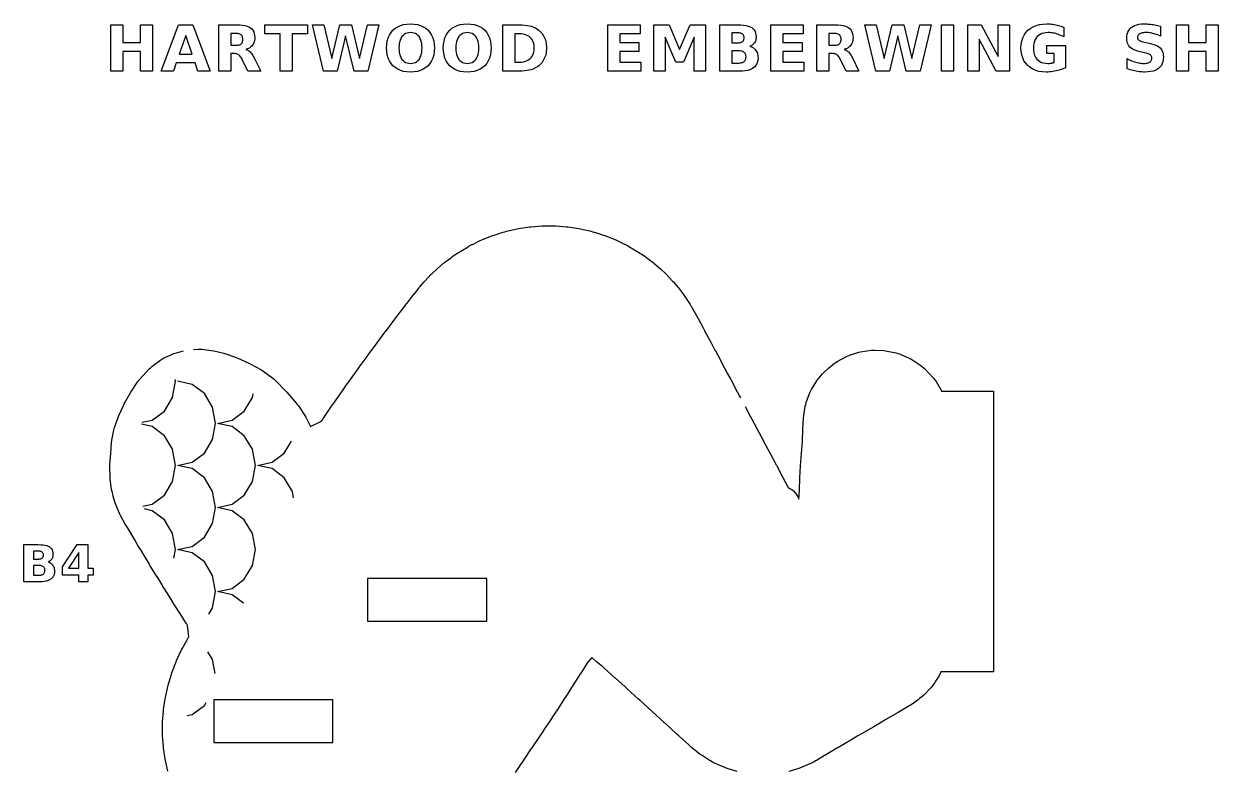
# Model space of a CAD drawing. Header units: millimetres. Extents: x 1 to 297, y 5 to 290.
# Drawn here: x 3.7 to 81.8, y 241.4 to 290.1 of the extents above; entities that cross this region are included whole.
import ezdxf

# ---------------------------------------------------------------- set-up
doc = ezdxf.new("R2010")
doc.units = ezdxf.units.MM
for name, color, linetype in [('CUT', 1, 'CONTINUOUS'), ('ENGRAVE', 5, 'CONTINUOUS'), ('SCORE', 7, 'CONTINUOUS')]:
    doc.layers.add(name, color=color, linetype=linetype)

msp = doc.modelspace()

# ---------------------------------------------------------------- linework, layer by layer
at = {"layer": 'CUT', "color": 1}
for points in [[(14.776, 268.8001), (15.0858, 268.8194), (15.2016, 268.8217), (15.3173, 268.8141), (15.9261, 268.7477), (16.0979, 268.7175), (16.7567, 268.557), (16.8842, 268.5191), (17.0158, 268.4728), (17.5669, 268.2842), (17.6863, 268.2368), (18.3854, 267.9198), (18.48, 267.8723), (18.8509, 267.6673), (18.8573, 267.6638), (19.1764, 267.4851), (19.2997, 267.4069), (19.9608, 266.9354), (20.0545, 266.8622), (20.1414, 266.781), (20.8216, 266.0876), (20.8861, 266.0169), (21.5158, 265.2758), (21.5631, 265.2168), (21.6338, 265.1233), (21.6864, 265.0487), (22.0482, 264.4958), (22.1178, 264.3763), (22.4324, 263.766), (23.1353, 264.1252), (23.1483, 264.1327), (23.1574, 264.1447), (23.3581, 264.4392), (23.8468, 265.1644), (23.8644, 265.1871), (23.8642, 265.1873), (23.9537, 265.3049), (24.4711, 266.0415), (24.4736, 266.045), (24.7382, 266.4191), (24.7394, 266.4208), (25.0381, 266.8417), (25.0406, 266.8453), (25.5383, 267.5419), (25.5397, 267.5439), (25.6093, 267.6409), (25.6136, 267.6469), (26.1874, 268.4377), (26.1973, 268.4511), (26.3383, 268.6403), (26.7833, 269.2427), (26.7863, 269.2467), (27.1391, 269.7204), (27.1407, 269.7225), (27.3805, 270.0431), (27.3833, 270.0469), (27.9391, 270.7845), (27.9412, 270.7873), (27.9839, 270.8437), (27.9865, 270.8471), (28.5912, 271.6399), (28.6002, 271.6517), (28.7397, 271.8304), (29.2129, 272.4404), (29.2222, 272.4522), (29.5289, 272.8385), (29.5556, 272.871), (29.8514, 273.2205), (29.9032, 273.2782), (30.3227, 273.7192), (30.3726, 273.769), (30.6528, 274.034), (30.6996, 274.0763), (31.1211, 274.439), (31.1863, 274.4916), (31.6547, 274.8461), (31.6935, 274.8744), (31.9227, 275.0352), (31.9969, 275.0837), (32.7227, 275.5244), (32.8056, 275.5708), (32.9807, 275.6608), (33.0053, 275.6731), (33.5249, 275.9267), (33.6158, 275.967), (34.3272, 276.2509), (34.4238, 276.2852), (35.015, 276.47), (35.0258, 276.4733), (35.1353, 276.5066), (35.2271, 276.5309), (35.9372, 276.6924), (36.0357, 276.7109), (36.7424, 276.8168), (36.8414, 276.8278), (37.5477, 276.8803), (37.6468, 276.884), (38.3532, 276.884), (38.4523, 276.8803), (39.1586, 276.8278), (39.2576, 276.8168), (39.9643, 276.7109), (40.0628, 276.6924), (40.7729, 276.5309), (40.8647, 276.5066), (40.9742, 276.4733), (40.985, 276.47), (41.5762, 276.2852), (41.6728, 276.2509), (42.3842, 275.967), (42.4751, 275.9267), (42.9947, 275.6731), (43.0193, 275.6608), (43.1944, 275.5708), (43.2773, 275.5244), (44.0031, 275.0837), (44.0773, 275.0352), (44.3065, 274.8744), (44.3453, 274.8461), (44.8137, 274.4916), (44.8789, 274.439), (45.3004, 274.0763), (45.3472, 274.034), (45.6274, 273.769), (45.6773, 273.7192), (46.0968, 273.2782), (46.1486, 273.2205), (46.4403, 272.8759), (46.4753, 272.8328), (46.7501, 272.4794), (46.8027, 272.407), (47.2514, 271.7427), (47.2737, 271.7086), (47.2958, 271.6736), (47.3384, 271.6012), (47.7553, 270.8397), (47.7595, 270.8319), (48.0658, 270.2635), (48.1876, 270.0371), (48.1894, 270.0337), (48.6156, 269.2358), (48.8656, 268.7689), (48.8667, 268.7668), (49.0431, 268.4359), (49.0438, 268.4346), (49.4687, 267.6354), (49.6656, 267.2646), (49.6669, 267.2622), (49.8916, 266.8371), (50.3181, 266.0371), (50.3201, 266.0332), (50.4657, 265.7578), (50.5263, 265.6438)], [(13.0965, 241.2281), (12.9392, 241.9392), (12.9218, 242.0343), (12.818, 242.7438), (12.8074, 242.8403), (12.7558, 243.5488), (12.7523, 243.6459), (12.7523, 244.3541), (12.7558, 244.4512), (12.8074, 245.1597), (12.818, 245.2562), (12.9218, 245.9657), (12.9392, 246.0608), (13.0965, 246.7719), (13.1206, 246.8649), (13.3334, 247.5796), (13.3628, 247.6672), (13.5257, 248.1019), (13.5345, 248.1246), (13.6382, 248.3868), (13.6753, 248.4719), (14.0242, 249.2013), (14.0574, 249.2662), (14.3339, 249.7715), (14.3345, 249.7727), (14.462, 250.0051), (14.4669, 250.0153), (14.4662, 250.0265), (14.3822, 250.7565), (14.379, 250.7756), (14.3702, 250.7929), (14.3406, 250.8441), (14.3304, 250.8611), (13.9011, 251.5516), (13.8911, 251.5671), (13.5546, 252.0736), (13.5198, 252.1287), (13.3847, 252.3553), (13.3779, 252.3664), (12.8851, 253.1543), (12.8784, 253.1648), (12.7528, 253.3568), (12.7209, 253.4081), (12.3983, 253.9538), (12.3896, 253.968), (11.9498, 254.6676), (11.9226, 254.7128), (11.8958, 254.7593), (11.8924, 254.7652), (11.4271, 255.5541), (11.4187, 255.5679), (11.1489, 255.9991), (11.1233, 256.0417), (10.9423, 256.3562), (10.9357, 256.3675), (10.458, 257.1582), (10.4547, 257.1636), (10.3531, 257.328), (10.3188, 257.3866), (10.0336, 257.905), (9.9718, 258.033), (9.6908, 258.7036), (9.6393, 258.8495), (9.5331, 259.2175), (9.5227, 259.2554), (9.4564, 259.5135), (9.4275, 259.6589), (9.3341, 260.3179), (9.3213, 260.4703), (9.3038, 261.1303), (9.3077, 261.2736), (9.3666, 262.0008), (9.4202, 262.7325), (9.4404, 262.886), (9.5235, 263.3205), (9.5299, 263.3516), (9.57, 263.5377), (9.6161, 263.7003), (9.8512, 264.3668), (9.9006, 264.4876), (10.2423, 265.2198), (10.2544, 265.245), (10.315, 265.368), (10.3549, 265.4429), (10.6781, 266.0061), (10.7179, 266.0711), (11.0935, 266.6469), (11.1946, 266.7823), (11.2317, 266.8259), (11.2736, 266.8729), (11.8865, 267.5289), (11.9718, 267.6125), (12.0641, 267.6883), (12.6417, 268.1211), (12.7658, 268.2039), (12.8983, 268.2725), (13.318, 268.4615), (13.3506, 268.4757), (13.4832, 268.5312), (13.5774, 268.5665), (13.6739, 268.5948), (14.134, 268.7114)], [(50.8308, 265.0695), (51.1635, 264.4401), (51.266, 264.2501), (51.5969, 263.6358), (52.027, 262.8367), (52.0283, 262.8343), (52.0655, 262.7648), (52.0668, 262.7624), (52.4534, 262.0369), (52.8655, 261.2686), (52.8667, 261.2663), (52.882, 261.2378), (52.8847, 261.2326), (53.3051, 260.4367), (53.6502, 259.7878), (53.6545, 259.7807), (53.7638, 259.7226), (53.8815, 259.6435), (53.9905, 259.5528), (54.0895, 259.4513), (54.1775, 259.3401), (54.2537, 259.2205), (54.3162, 259.0954), (54.3543, 259.0081), (54.379, 259.6001), (54.3793, 259.6065), (54.4161, 260.397), (54.4168, 260.4107), (54.4614, 261.1977), (54.4623, 261.2115), (54.5151, 261.9984), (54.5161, 262.0124), (54.5768, 262.7939), (54.5781, 262.8151), (54.6118, 263.6015), (54.6119, 263.6051), (54.6447, 264.3229), (54.6632, 264.4923), (54.7698, 265.1021), (54.7954, 265.2181), (54.831, 265.3313), (55.0477, 265.9285), (55.1015, 266.056), (55.1679, 266.1773), (55.5245, 266.756), (55.5821, 266.8419), (55.646, 266.9232), (55.8959, 267.217), (56.0018, 267.328), (56.3055, 267.6117), (56.4077, 267.698), (56.6749, 267.9016), (56.7614, 267.9624), (56.8525, 268.0162), (57.4659, 268.3475), (57.5722, 268.3991), (57.6825, 268.4412), (57.7593, 268.4667), (57.7876, 268.4758), (58.2737, 268.6255), (58.3851, 268.6547), (58.4985, 268.6743), (59.0808, 268.7499), (59.197, 268.7599), (59.3136, 268.7599), (59.8926, 268.735), (60.009, 268.725), (60.1242, 268.7049), (60.7165, 268.5754), (60.8206, 268.5482), (60.9223, 268.5129), (61.0122, 268.4776), (61.0539, 268.4604), (61.5241, 268.2572), (61.6333, 268.2041), (61.7373, 268.1415), (62.3259, 267.75), (62.4493, 267.6573), (62.5615, 267.5512), (63.1358, 266.9422), (63.2334, 266.8263), (63.3175, 266.7003), (63.6493, 266.1374), (63.6791, 266.0812), (67.075, 266.0812), (67.075, 247.7328), (63.6382, 247.7328), (63.6065, 247.6593), (63.5625, 247.5669), (63.5116, 247.4781), (63.2868, 247.1179), (63.235, 247.041), (63.0775, 246.8238), (62.9643, 246.6876), (62.5071, 246.2064), (62.3887, 246.0961), (62.2423, 245.9752), (62.1547, 245.9088), (61.6798, 245.5785), (61.5996, 245.5268), (60.9444, 245.1373), (60.9379, 245.1335), (60.8399, 245.076), (60.8357, 245.0736), (60.0411, 244.611), (59.5771, 244.3374), (59.5698, 244.3331), (59.2419, 244.1426), (58.4427, 243.6705), (58.4329, 243.6648), (58.2112, 243.5364), (57.6413, 243.2034), (57.6339, 243.1991), (56.8419, 242.7433), (56.8344, 242.7389), (56.827, 242.7344), (56.0438, 242.2631), (56.0329, 242.2566), (55.4933, 241.9388), (55.4808, 241.9316), (55.2946, 241.8246), (55.17, 241.7614), (54.5009, 241.4651), (54.348, 241.4082), (53.693, 241.2092)], [(50.307, 241.2092), (49.652, 241.4082), (49.4991, 241.4651), (48.83, 241.7614), (48.7054, 241.8246), (48.5364, 241.9217), (48.488, 241.9509), (48.0171, 242.2485), (47.9004, 242.3313), (47.4126, 242.7183), (47.3528, 242.7687), (47.1544, 242.9459), (47.1452, 242.9541), (46.4996, 243.5416), (46.3538, 243.6727), (46.3454, 243.6803), (45.6214, 244.342), (45.5532, 244.4036), (45.5456, 244.4105), (44.7494, 245.1411), (43.9521, 245.8728), (43.8748, 245.9431), (43.1521, 246.5944), (43.1472, 246.5988), (42.9899, 246.7421), (42.3532, 247.3154), (42.346, 247.3219), (42.1048, 247.5423), (41.5668, 248.0289), (41.5355, 248.0554), (41.204, 248.317), (41.1409, 248.3701), (40.8066, 248.6691), (40.5475, 248.3716), (40.5341, 248.3548), (40.522, 248.337), (40.0673, 247.6051), (40.0596, 247.5928), (40.0389, 247.5603), (40.0382, 247.5591), (39.5288, 246.7607), (39.2671, 246.3487), (39.259, 246.3362), (39.0144, 245.9605), (38.4963, 245.1605), (38.4946, 245.1578), (38.4662, 245.1141), (38.4591, 245.1034), (37.9651, 244.3602), (37.6668, 243.9085), (37.6578, 243.895), (37.4308, 243.5602), (36.893, 242.7598), (36.8659, 242.7192), (36.8583, 242.708), (36.3465, 241.9579), (36.0658, 241.5463), (36.0576, 241.5344), (35.7946, 241.1575)]]:
    msp.add_lwpolyline(points, dxfattribs=at)
for points in [[(33.943, 253.8264), (26.153, 253.8264), (26.153, 251.0364), (33.943, 251.0364), (33.943, 253.8264)], [(23.895, 245.895), (16.105, 245.895), (16.105, 243.105), (23.895, 243.105), (23.895, 245.895)]]:
    msp.add_lwpolyline(points, close=True, dxfattribs=at)
at = {"layer": 'ENGRAVE', "color": 5}
for points in [[(12.1047, 287), (11.3214, 287), (11.3214, 288.2878), (10.1658, 288.2878), (10.1658, 287), (9.3825, 287), (9.3825, 290.0375), (10.1658, 290.0375), (10.1658, 288.8799), (11.3214, 288.8799), (11.3214, 290.0375), (12.1047, 290.0375), (12.1047, 287)], [(15.0708, 287), (14.8796, 287.5534), (13.6548, 287.5534), (13.4615, 287), (12.6742, 287), (13.7992, 290.0375), (14.7331, 290.0375), (15.8582, 287), (15.0708, 287)], [(18.144, 289.9872), (18.2818, 289.948), (18.4017, 289.8976), (18.5039, 289.8361), (18.5893, 289.7625), (18.6593, 289.6758), (18.7137, 289.5762), (18.7525, 289.4636), (18.7758, 289.3379), (18.7836, 289.1993), (18.7796, 289.1019), (18.7674, 289.0105), (18.7472, 288.9252), (18.719, 288.8457), (18.6826, 288.7723), (18.6381, 288.7049), (18.5856, 288.6433), (18.5248, 288.5874), (18.4558, 288.5371), (18.3786, 288.4924), (18.2933, 288.4534), (18.1997, 288.4201), (18.2523, 288.4053), (18.3031, 288.3854), (18.352, 288.3603), (18.3991, 288.3301), (18.4443, 288.2948), (18.4876, 288.2543), (18.5301, 288.2075), (18.5727, 288.1533), (18.6155, 288.0918), (18.6585, 288.0228), (18.7016, 287.9464), (18.745, 287.8626), (19.1702, 287), (18.336, 287), (17.9657, 287.7548), (17.9284, 287.8267), (17.8908, 287.8907), (17.8531, 287.9466), (17.8152, 287.9944), (17.7771, 288.0343), (17.7389, 288.0661), (17.6985, 288.0916), (17.6538, 288.1124), (17.6049, 288.1286), (17.5517, 288.1402), (17.4943, 288.1472), (17.4327, 288.1495), (17.2109, 288.1495), (17.2109, 287), (16.4277, 287), (16.4277, 290.0375), (17.6239, 290.0375), (17.8151, 290.0319), (17.9885, 290.0151), (18.144, 289.9872)], [(20.4497, 287), (20.4497, 289.4455), (19.4406, 289.4455), (19.4406, 290.0375), (22.2401, 290.0375), (22.2401, 289.4455), (21.233, 289.4455), (21.233, 287), (20.4497, 287)], [(25.6253, 287.8301), (26.1502, 290.0375), (26.8949, 290.0375), (26.1787, 287), (25.2754, 287), (24.724, 289.3092), (24.1788, 287), (23.2755, 287), (22.5532, 290.0375), (23.304, 290.0375), (23.8289, 287.8301), (24.3497, 290.0375), (25.1045, 290.0375), (25.6253, 287.8301)], [(30.1092, 289.6733), (30.236, 289.5248), (30.3398, 289.3584), (30.4205, 289.1744), (30.4781, 288.9726), (30.5127, 288.753), (30.5243, 288.5157), (30.5127, 288.279), (30.4781, 288.06), (30.4205, 287.8586), (30.3398, 287.6748), (30.236, 287.5086), (30.1092, 287.3601), (29.962, 287.232), (29.7973, 287.1273), (29.6148, 287.0458), (29.4148, 286.9876), (29.1971, 286.9526), (28.9618, 286.941), (28.727, 286.9526), (28.5098, 286.9876), (28.3099, 287.0458), (28.1276, 287.1273), (27.9627, 287.232), (27.8153, 287.3601), (27.6882, 287.5086), (27.5842, 287.6748), (27.5033, 287.8586), (27.4455, 288.06), (27.4108, 288.279), (27.3993, 288.5157), (27.4108, 288.753), (27.4455, 288.9726), (27.5033, 289.1744), (27.5842, 289.3584), (27.6882, 289.5248), (27.8153, 289.6733), (27.9627, 289.8014), (28.1276, 289.9062), (28.3099, 289.9877), (28.5098, 290.0459), (28.727, 290.0808), (28.9618, 290.0924), (29.1971, 290.0808), (29.4148, 290.0459), (29.6148, 289.9877), (29.7973, 289.9062), (29.962, 289.8014), (30.1092, 289.6733)], [(33.818, 289.6733), (33.9448, 289.5248), (34.0485, 289.3584), (34.1292, 289.1744), (34.1869, 288.9726), (34.2215, 288.753), (34.233, 288.5157), (34.2215, 288.279), (34.1869, 288.06), (34.1292, 287.8586), (34.0485, 287.6748), (33.9448, 287.5086), (33.818, 287.3601), (33.6708, 287.232), (33.506, 287.1273), (33.3236, 287.0458), (33.1235, 286.9876), (32.9058, 286.9526), (32.6705, 286.941), (32.4358, 286.9526), (32.2185, 286.9876), (32.0187, 287.0458), (31.8363, 287.1273), (31.6715, 287.232), (31.524, 287.3601), (31.3969, 287.5086), (31.2929, 287.6748), (31.212, 287.8586), (31.1542, 288.06), (31.1195, 288.279), (31.108, 288.5157), (31.1195, 288.753), (31.1542, 288.9726), (31.212, 289.1744), (31.2929, 289.3584), (31.3969, 289.5248), (31.524, 289.6733), (31.6715, 289.8014), (31.8363, 289.9062), (32.0187, 289.9877), (32.2185, 290.0459), (32.4358, 290.0808), (32.6705, 290.0924), (32.9058, 290.0808), (33.1235, 290.0459), (33.3236, 289.9877), (33.506, 289.9062), (33.6708, 289.8014), (33.818, 289.6733)], [(36.7255, 289.969), (36.8482, 289.9388), (36.9584, 289.9021), (37.0633, 289.8578), (37.1628, 289.8058), (37.2569, 289.7462), (37.3457, 289.679), (37.429, 289.6042), (37.4972, 289.5339), (37.5592, 289.4602), (37.6152, 289.3829), (37.665, 289.3022), (37.7088, 289.2179), (37.7464, 289.1301), (37.7781, 289.0386), (37.8041, 288.9432), (37.8242, 288.8438), (37.8387, 288.7404), (37.8473, 288.6331), (37.8502, 288.5218), (37.8473, 288.4093), (37.8387, 288.3008), (37.8242, 288.1965), (37.8041, 288.0964), (37.7781, 288.0003), (37.7464, 287.9084), (37.7088, 287.8203), (37.665, 287.7358), (37.6152, 287.6549), (37.5592, 287.5775), (37.4972, 287.5036), (37.429, 287.4333), (37.3449, 287.3585), (37.2554, 287.2913), (37.1605, 287.2317), (37.0601, 287.1797), (36.9543, 287.1354), (36.8431, 287.0987), (36.7197, 287.0685), (36.5773, 287.0439), (36.4159, 287.0247), (36.2355, 287.011), (36.0361, 287.0027), (35.8177, 287), (34.9917, 287), (34.9917, 290.0375), (35.8177, 290.0375), (36.0385, 290.0348), (36.2396, 290.0266), (36.4212, 290.0128), (36.5831, 289.9937), (36.7255, 289.969)], [(43.8861, 288.2878), (42.6348, 288.2878), (42.6348, 287.592), (44.0102, 287.592), (44.0102, 287), (41.8516, 287), (41.8516, 290.0375), (43.9654, 290.0375), (43.9654, 289.4455), (42.6348, 289.4455), (42.6348, 288.8799), (43.8861, 288.8799), (43.8861, 288.2878)], [(48.2438, 287), (47.5033, 287), (47.5033, 289.2217), (46.8034, 287.5839), (46.307, 287.5839), (45.6071, 289.2217), (45.6071, 287), (44.8645, 287), (44.8645, 290.0375), (45.8614, 290.0375), (46.5531, 288.4119), (47.2489, 290.0375), (48.2438, 290.0375), (48.2438, 287)], [(51.5818, 288.2867), (51.6164, 288.2135), (51.6433, 288.1353), (51.6625, 288.0521), (51.6741, 287.9639), (51.6779, 287.8708), (51.6696, 287.7305), (51.6449, 287.6027), (51.6036, 287.4873), (51.5459, 287.3843), (51.4716, 287.2938), (51.3809, 287.2157), (51.2733, 287.1498), (51.1485, 287.0958), (51.0065, 287.0539), (50.8474, 287.024), (50.671, 287.006), (50.4775, 287), (49.1775, 287), (49.1775, 290.0375), (50.3534, 290.0375), (50.5547, 290.0322), (50.7365, 290.0163), (50.8989, 289.9897), (51.042, 289.9525), (51.1657, 289.9047), (51.27, 289.8463), (51.3567, 289.7761), (51.4277, 289.6932), (51.4828, 289.5976), (51.5223, 289.4891), (51.5459, 289.3679), (51.5538, 289.2339), (51.5509, 289.1618), (51.5423, 289.0934), (51.5279, 289.0287), (51.5077, 288.9676), (51.4817, 288.9102), (51.45, 288.8565), (51.4128, 288.8068), (51.3705, 288.7617), (51.3229, 288.7209), (51.2701, 288.6847), (51.2121, 288.6529), (51.1489, 288.6256), (51.2299, 288.5977), (51.3045, 288.563), (51.3727, 288.5213), (51.4347, 288.4728), (51.4903, 288.4173), (51.5396, 288.355), (51.5818, 288.2867)], [(54.5545, 288.8799), (54.5545, 288.2878), (53.3033, 288.2878), (53.3033, 287.592), (54.6786, 287.592), (54.6786, 287), (52.52, 287), (52.52, 290.0375), (54.6339, 290.0375), (54.6339, 289.4455), (53.3033, 289.4455), (53.3033, 288.8799), (54.5545, 288.8799)], [(57.0938, 290.0151), (57.2493, 289.9872), (57.3871, 289.948), (57.507, 289.8976), (57.6092, 289.8361), (57.6946, 289.7625), (57.7646, 289.6758), (57.819, 289.5762), (57.8578, 289.4636), (57.8811, 289.3379), (57.8889, 289.1993), (57.8849, 289.1019), (57.8728, 289.0105), (57.8525, 288.9252), (57.8243, 288.8457), (57.7879, 288.7723), (57.7434, 288.7049), (57.6909, 288.6433), (57.6301, 288.5874), (57.5611, 288.5371), (57.4839, 288.4924), (57.3986, 288.4534), (57.305, 288.4201), (57.3577, 288.4053), (57.4084, 288.3854), (57.4573, 288.3603), (57.5044, 288.3301), (57.5496, 288.2948), (57.5929, 288.2543), (57.6354, 288.2075), (57.678, 288.1533), (57.7208, 288.0918), (57.7638, 288.0228), (57.8069, 287.9464), (57.8503, 287.8626), (58.2755, 287), (57.4413, 287), (57.071, 287.7548), (57.0337, 287.8267), (56.9961, 287.8907), (56.9584, 287.9466), (56.9205, 287.9944), (56.8824, 288.0343), (56.8442, 288.0661), (56.8038, 288.0916), (56.7591, 288.1124), (56.7102, 288.1286), (56.657, 288.1402), (56.5996, 288.1472), (56.538, 288.1495), (56.3162, 288.1495), (56.3162, 287), (55.533, 287), (55.533, 290.0375), (56.7292, 290.0375), (56.9204, 290.0319), (57.0938, 290.0151)], [(62.2467, 290.0375), (62.9913, 290.0375), (62.2751, 287), (61.3718, 287), (60.8205, 289.3092), (60.2752, 287), (59.3719, 287), (58.6497, 290.0375), (59.4004, 290.0375), (59.9253, 287.8301), (60.4461, 290.0375), (61.2009, 290.0375), (61.7218, 287.8301), (62.2467, 290.0375)], [(64.4539, 287), (63.6707, 287), (63.6707, 290.0375), (64.4539, 290.0375), (64.4539, 287)], [(68.1098, 287), (67.2349, 287), (66.1302, 289.0833), (66.1302, 287), (65.3876, 287), (65.3876, 290.0375), (66.2625, 290.0375), (67.3672, 287.9542), (67.3672, 290.0375), (68.1098, 290.0375), (68.1098, 287)], [(71.2679, 287.0379), (71.1634, 287.0122), (71.0577, 286.9904), (70.9509, 286.9726), (70.843, 286.9588), (70.7339, 286.9489), (70.6237, 286.943), (70.5124, 286.941), (70.2682, 286.9528), (70.0415, 286.9881), (69.8323, 287.047), (69.6407, 287.1295), (69.4666, 287.2356), (69.31, 287.3652), (69.1745, 287.515), (69.0636, 287.6816), (68.9773, 287.8649), (68.9157, 288.0651), (68.8788, 288.282), (68.8665, 288.5157), (68.879, 288.7518), (68.9166, 288.9705), (68.9794, 289.1718), (69.0672, 289.3557), (69.1801, 289.5222), (69.3181, 289.6713), (69.4779, 289.8), (69.6563, 289.9053), (69.8532, 289.9872), (70.0686, 290.0457), (70.3026, 290.0807), (70.5551, 290.0924), (70.6554, 290.0909), (70.7544, 290.0861), (70.8519, 290.0782), (70.948, 290.0671), (71.0427, 290.0529), (71.1359, 290.0355), (71.2276, 290.015), (71.3176, 289.9914), (71.4058, 289.9648), (71.4922, 289.9351), (71.5769, 289.9024), (71.6598, 289.8666), (71.6598, 289.238), (71.5751, 289.2841), (71.4906, 289.3261), (71.4063, 289.3641), (71.3221, 289.398), (71.2381, 289.4278), (71.1543, 289.4536), (71.0705, 289.4754), (70.9866, 289.4932), (70.9027, 289.507), (70.8188, 289.5169), (70.7348, 289.5228), (70.6507, 289.5248), (70.5007, 289.5176), (70.3626, 289.4958), (70.2364, 289.4595), (70.1222, 289.4086), (70.0199, 289.3433), (69.9295, 289.2634), (69.8521, 289.17), (69.7888, 289.0641), (69.7395, 288.9457), (69.7043, 288.8149), (69.6832, 288.6715), (69.6762, 288.5157), (69.683, 288.3611), (69.7033, 288.2187), (69.7372, 288.0885), (69.7847, 287.9705), (69.8457, 287.8647), (69.9203, 287.7711), (70.0074, 287.6909), (70.1059, 287.6253), (70.2158, 287.5742), (70.3372, 287.5378), (70.4699, 287.5159), (70.6141, 287.5086), (70.6543, 287.5091), (70.6936, 287.5103), (70.7318, 287.5124), (70.7692, 287.5154), (70.8055, 287.5192), (70.8409, 287.5239), (70.8753, 287.5295), (70.9084, 287.536), (70.9404, 287.5435), (70.9712, 287.5519), (71.0007, 287.5613), (71.0291, 287.5717), (71.0291, 288.1617), (70.551, 288.1617), (70.551, 288.6866), (71.7717, 288.6866), (71.7717, 287.2258), (71.6735, 287.1803), (71.5739, 287.1388), (71.4732, 287.1012), (71.3712, 287.0676), (71.2679, 287.0379)], [(77.6482, 289.4238), (77.5679, 289.4473), (77.4882, 289.4679), (77.4096, 289.4853), (77.3324, 289.4995), (77.2568, 289.5106), (77.1826, 289.5185), (77.1098, 289.5232), (77.0386, 289.5248), (76.9491, 289.5227), (76.8677, 289.5162), (76.7944, 289.5055), (76.7293, 289.4905), (76.6724, 289.4711), (76.6235, 289.4475), (76.5825, 289.4194), (76.5489, 289.3865), (76.5228, 289.3488), (76.5042, 289.3065), (76.493, 289.2593), (76.4893, 289.2074), (76.4918, 289.1682), (76.4993, 289.132), (76.5119, 289.0988), (76.5295, 289.0686), (76.5521, 289.0414), (76.5798, 289.0172), (76.6141, 288.995), (76.6565, 288.9739), (76.7072, 288.9539), (76.7661, 288.9349), (76.8331, 288.917), (76.9084, 288.9002), (77.242, 288.8331), (77.4028, 288.7962), (77.5472, 288.7535), (77.6754, 288.7049), (77.7873, 288.6504), (77.8829, 288.5901), (77.9622, 288.5238), (78.0275, 288.4498), (78.0809, 288.3661), (78.1225, 288.2726), (78.1521, 288.1694), (78.1699, 288.0565), (78.1759, 287.9338), (78.1676, 287.7735), (78.1427, 287.6274), (78.1013, 287.4957), (78.0434, 287.3782), (77.9689, 287.275), (77.8778, 287.1862), (77.7697, 287.1112), (77.6442, 287.05), (77.5012, 287.0023), (77.3407, 286.9682), (77.1628, 286.9478), (76.9674, 286.941), (76.871, 286.9425), (76.7745, 286.9471), (76.678, 286.9547), (76.5813, 286.9654), (76.4845, 286.9791), (76.3875, 286.9959), (76.2906, 287.0157), (76.1936, 287.0384), (76.0966, 287.0641), (75.9996, 287.0927), (75.9026, 287.1242), (75.8057, 287.1587), (75.8057, 287.8199), (75.9021, 287.7705), (75.9975, 287.7253), (76.0918, 287.6844), (76.185, 287.6477), (76.2771, 287.6152), (76.3682, 287.587), (76.4582, 287.563), (76.5471, 287.5434), (76.635, 287.5282), (76.7218, 287.5173), (76.8075, 287.5108), (76.8921, 287.5086), (76.9742, 287.511), (77.0497, 287.5181), (77.1184, 287.53), (77.1805, 287.5466), (77.236, 287.568), (77.2847, 287.5941), (77.3264, 287.6246), (77.3605, 287.6592), (77.387, 287.6978), (77.4059, 287.7406), (77.4173, 287.7874), (77.4211, 287.8382), (77.4185, 287.8839), (77.4108, 287.9259), (77.3979, 287.9644), (77.3799, 287.9992), (77.3568, 288.0304), (77.3285, 288.0579), (77.2925, 288.0833), (77.2463, 288.1077), (77.1899, 288.1312), (77.1232, 288.1538), (77.0463, 288.1755), (76.9592, 288.1963), (76.6561, 288.2634), (76.511, 288.2992), (76.3795, 288.3414), (76.2616, 288.3901), (76.1574, 288.4452), (76.0668, 288.5067), (75.9898, 288.5747), (75.9254, 288.65), (75.8728, 288.7336), (75.8319, 288.8255), (75.8026, 288.9255), (75.7851, 289.0339), (75.7792, 289.1505), (75.7874, 289.2959), (75.8118, 289.4297), (75.8525, 289.5518), (75.9094, 289.6623), (75.9827, 289.7611), (76.0722, 289.8483), (76.177, 289.9229), (76.296, 289.9839), (76.4292, 290.0314), (76.5767, 290.0653), (76.7385, 290.0857), (76.9145, 290.0924), (76.9983, 290.0914), (77.0829, 290.0883), (77.1683, 290.083), (77.2545, 290.0757), (77.3414, 290.0663), (77.4292, 290.0548), (77.5179, 290.0412), (77.6076, 290.0255), (77.6983, 290.0078), (77.79, 289.9879), (77.8827, 289.9659), (77.9765, 289.9419), (77.9765, 289.299), (77.8934, 289.3348), (77.811, 289.3675), (77.7293, 289.3972), (77.6482, 289.4238)], [(81.7524, 290.0375), (81.7524, 287), (80.9691, 287), (80.9691, 288.2878), (79.8135, 288.2878), (79.8135, 287), (79.0302, 287), (79.0302, 290.0375), (79.8135, 290.0375), (79.8135, 288.8799), (80.9691, 288.8799), (80.9691, 290.0375), (81.7524, 290.0375)], [(14.6822, 288.1169), (14.2672, 289.3254), (13.8501, 288.1169), (14.6822, 288.1169)], [(17.9262, 288.816), (17.9529, 288.8564), (17.9736, 288.9033), (17.9885, 288.9567), (17.9974, 289.0168), (18.0003, 289.0833), (17.9974, 289.1492), (17.9885, 289.2086), (17.9736, 289.2614), (17.9529, 289.3076), (17.9262, 289.3473), (17.8935, 289.3804), (17.854, 289.4077), (17.8068, 289.4301), (17.7519, 289.4475), (17.6892, 289.4599), (17.6187, 289.4674), (17.5405, 289.4699), (17.2109, 289.4699), (17.2109, 288.6907), (17.5405, 288.6907), (17.6187, 288.6932), (17.6892, 288.7008), (17.7519, 288.7136), (17.8068, 288.7314), (17.854, 288.7543), (17.8935, 288.7822), (17.9262, 288.816)], [(28.4063, 289.2603), (28.346, 289.1662), (28.2967, 289.06), (28.2583, 288.9419), (28.2309, 288.8118), (28.2145, 288.6698), (28.209, 288.5157), (28.2145, 288.3623), (28.2309, 288.2207), (28.2583, 288.091), (28.2967, 287.9732), (28.346, 287.8672), (28.4063, 287.7731), (28.4766, 287.6923), (28.5558, 287.6262), (28.6439, 287.5747), (28.7409, 287.538), (28.8469, 287.516), (28.9618, 287.5086), (29.0773, 287.516), (29.1837, 287.538), (29.2812, 287.5747), (29.3696, 287.6262), (29.4489, 287.6923), (29.5192, 287.7731), (29.5795, 287.8672), (29.6288, 287.9732), (29.6672, 288.091), (29.6946, 288.2207), (29.7111, 288.3623), (29.7166, 288.5157), (29.7111, 288.6698), (29.6946, 288.8118), (29.6672, 288.9419), (29.6288, 289.06), (29.5795, 289.1662), (29.5192, 289.2603), (29.4489, 289.3412), (29.3696, 289.4073), (29.2812, 289.4587), (29.1837, 289.4954), (29.0773, 289.5175), (28.9618, 289.5248), (28.8469, 289.5175), (28.7409, 289.4954), (28.6439, 289.4587), (28.5558, 289.4073), (28.4766, 289.3412), (28.4063, 289.2603)], [(32.1151, 289.2603), (32.0548, 289.1662), (32.0054, 289.06), (31.9671, 288.9419), (31.9397, 288.8118), (31.9232, 288.6698), (31.9177, 288.5157), (31.9232, 288.3623), (31.9397, 288.2207), (31.9671, 288.091), (32.0054, 287.9732), (32.0548, 287.8672), (32.1151, 287.7731), (32.1853, 287.6923), (32.2645, 287.6262), (32.3526, 287.5747), (32.4496, 287.538), (32.5556, 287.516), (32.6705, 287.5086), (32.786, 287.516), (32.8925, 287.538), (32.9899, 287.5747), (33.0783, 287.6262), (33.1576, 287.6923), (33.2279, 287.7731), (33.2882, 287.8672), (33.3376, 287.9732), (33.376, 288.091), (33.4034, 288.2207), (33.4198, 288.3623), (33.4253, 288.5157), (33.4198, 288.6698), (33.4034, 288.8118), (33.376, 288.9419), (33.3376, 289.06), (33.2882, 289.1662), (33.2279, 289.2603), (33.1576, 289.3412), (33.0783, 289.4073), (32.9899, 289.4587), (32.8925, 289.4954), (32.786, 289.5175), (32.6705, 289.5248), (32.5556, 289.5175), (32.4496, 289.4954), (32.3526, 289.4587), (32.2645, 289.4073), (32.1853, 289.3412), (32.1151, 289.2603)], [(36.5951, 287.6978), (36.6985, 287.7573), (36.7892, 287.8301), (36.8666, 287.9154), (36.9299, 288.0127), (36.9792, 288.122), (37.0143, 288.2433), (37.0354, 288.3766), (37.0425, 288.5218), (37.0355, 288.6664), (37.0144, 288.799), (36.9794, 288.9196), (36.9304, 289.0282), (36.8673, 289.1248), (36.7902, 289.2095), (36.6997, 289.2816), (36.5965, 289.3406), (36.4804, 289.3865), (36.3517, 289.4193), (36.2101, 289.4389), (36.0557, 289.4455), (35.775, 289.4455), (35.775, 287.592), (36.0557, 287.592), (36.2095, 287.5987), (36.3506, 287.6185), (36.4792, 287.6516), (36.5951, 287.6978)], [(50.6749, 288.943), (50.7041, 288.9722), (50.728, 289.0058), (50.7466, 289.0437), (50.7599, 289.0858), (50.7679, 289.1323), (50.7705, 289.183), (50.7679, 289.2332), (50.7599, 289.2792), (50.7466, 289.3211), (50.728, 289.3589), (50.7041, 289.3925), (50.6749, 289.4221), (50.6405, 289.4473), (50.6012, 289.4679), (50.5569, 289.4839), (50.5076, 289.4953), (50.4534, 289.5022), (50.3941, 289.5045), (49.9608, 289.5045), (49.9608, 288.8616), (50.3941, 288.8616), (50.4534, 288.8638), (50.5076, 288.8706), (50.5569, 288.8819), (50.6012, 288.8977), (50.6405, 288.9181), (50.6749, 288.943)], [(56.9988, 288.7822), (57.0315, 288.816), (57.0582, 288.8564), (57.0789, 288.9033), (57.0938, 288.9567), (57.1027, 289.0168), (57.1056, 289.0833), (57.1027, 289.1492), (57.0938, 289.2086), (57.0789, 289.2614), (57.0582, 289.3076), (57.0315, 289.3473), (56.9988, 289.3804), (56.9593, 289.4077), (56.9121, 289.4301), (56.8572, 289.4475), (56.7945, 289.4599), (56.724, 289.4674), (56.6458, 289.4699), (56.3162, 289.4699), (56.3162, 288.6907), (56.6458, 288.6907), (56.724, 288.6932), (56.7945, 288.7008), (56.8572, 288.7136), (56.9121, 288.7314), (56.9593, 288.7543), (56.9988, 288.7822)], [(50.812, 287.6688), (50.8417, 287.7105), (50.8649, 287.7579), (50.8814, 287.8109), (50.8913, 287.8695), (50.8946, 287.9338), (50.8913, 287.9969), (50.8815, 288.0544), (50.8651, 288.1065), (50.8422, 288.1531), (50.8127, 288.1942), (50.7766, 288.2299), (50.7339, 288.26), (50.6846, 288.2847), (50.6286, 288.3039), (50.5659, 288.3176), (50.4966, 288.3258), (50.4206, 288.3285), (49.9608, 288.3285), (49.9608, 287.533), (50.4206, 287.533), (50.496, 287.5358), (50.5649, 287.5441), (50.6273, 287.558), (50.6833, 287.5773), (50.7327, 287.6023), (50.7756, 287.6327), (50.812, 287.6688)], [(5.4477, 254.8338), (5.4972, 254.7949), (5.5417, 254.7506), (5.5811, 254.7007), (5.6149, 254.6461), (5.6426, 254.5875), (5.6641, 254.5249), (5.6795, 254.4584), (5.6887, 254.3879), (5.6918, 254.3134), (5.6852, 254.2011), (5.6654, 254.0989), (5.6324, 254.0066), (5.5862, 253.9242), (5.5268, 253.8518), (5.4542, 253.7893), (5.3681, 253.7366), (5.2683, 253.6934), (5.1547, 253.6599), (5.0274, 253.6359), (4.8863, 253.6215), (4.7315, 253.6167), (3.6915, 253.6167), (3.6915, 256.0468), (4.6322, 256.0468), (4.7932, 256.0425), (4.9387, 256.0298), (5.0686, 256.0085), (5.1831, 255.9788), (5.282, 255.9405), (5.3655, 255.8938), (5.4348, 255.8377), (5.4916, 255.7713), (5.5358, 255.6948), (5.5673, 255.608), (5.5862, 255.5111), (5.5925, 255.4039), (5.5902, 255.3462), (5.5833, 255.2915), (5.5718, 255.2397), (5.5556, 255.1908), (5.5349, 255.1449), (5.5095, 255.1019), (5.4798, 255.0622), (5.4459, 255.0261), (5.4078, 254.9935), (5.3656, 254.9645), (5.3192, 254.9391), (5.2686, 254.9172), (5.3334, 254.8949), (5.3931, 254.8671), (5.4477, 254.8338)], [(7.8792, 254.5136), (8.2259, 254.5136), (8.2259, 254.0595), (7.8792, 254.0595), (7.8792, 253.6167), (7.2867, 253.6167), (7.2867, 254.0595), (6.2093, 254.0595), (6.2093, 254.5966), (7.1826, 256.0468), (7.8792, 256.0468), (7.8792, 254.5136)], [(4.7556, 255.1132), (4.795, 255.1223), (4.8304, 255.1349), (4.8619, 255.1512), (4.8894, 255.1711), (4.9128, 255.1945), (4.9319, 255.2214), (4.9468, 255.2517), (4.9574, 255.2854), (4.9638, 255.3226), (4.9659, 255.3632), (4.9638, 255.4033), (4.9574, 255.4401), (4.9468, 255.4736), (4.9319, 255.5039), (4.9128, 255.5308), (4.8894, 255.5544), (4.8619, 255.5745), (4.8304, 255.591), (4.795, 255.6038), (4.7556, 255.613), (4.7122, 255.6185), (4.6648, 255.6203), (4.3181, 255.6203), (4.3181, 255.106), (4.6648, 255.106), (4.7122, 255.1078), (4.7556, 255.1132)], [(7.2867, 254.5136), (7.2867, 255.5308), (6.5999, 254.5136), (7.2867, 254.5136)], [(4.8514, 254.0631), (4.8961, 254.0786), (4.9356, 254.0986), (4.97, 254.1229), (4.9991, 254.1518), (5.0229, 254.1851), (5.0414, 254.223), (5.0546, 254.2654), (5.0625, 254.3124), (5.0652, 254.3638), (5.0626, 254.4142), (5.0547, 254.4603), (5.0416, 254.502), (5.0232, 254.5392), (4.9996, 254.5721), (4.9708, 254.6006), (4.9366, 254.6248), (4.8972, 254.6445), (4.8524, 254.6598), (4.8022, 254.6708), (4.7468, 254.6774), (4.6859, 254.6796), (4.3181, 254.6796), (4.3181, 254.0432), (4.6859, 254.0432), (4.7463, 254.0454), (4.8014, 254.052), (4.8514, 254.0631)]]:
    msp.add_lwpolyline(points, close=True, dxfattribs=at)
at = {"layer": 'SCORE', "color": 7}
for points in [[(11.4307, 264.0421), (12.0721, 264.1838), (12.8751, 264.7799), (13.4116, 265.6721), (13.6, 266.7245), (13.5774, 266.8506)], [(13.7375, 261.2245), (14.6846, 261.4338), (15.4876, 262.0299), (16.0241, 262.9221), (16.2125, 263.9745), (16.0241, 265.0269), (15.4876, 265.919), (14.6846, 266.5152), (13.7375, 266.7245)], [(16.35, 263.9745), (17.2971, 264.1838), (18.1001, 264.7799), (18.6366, 265.6721), (18.68, 265.9144)], [(11.4753, 258.5519), (12.0721, 258.6838), (12.8751, 259.2799), (13.4116, 260.1721), (13.6, 261.2245), (13.4116, 262.2769), (12.8751, 263.169), (12.0721, 263.7652), (11.3736, 263.9196)], [(16.35, 258.4745), (17.2971, 258.6838), (18.1001, 259.2799), (18.6366, 260.1721), (18.825, 261.2245), (18.6366, 262.2769), (18.1001, 263.169), (17.2971, 263.7652), (16.35, 263.9745)], [(18.9625, 261.2245), (19.9096, 261.4338), (20.7126, 262.0299), (21.1765, 262.8015)], [(13.7375, 255.7245), (14.6846, 255.9338), (15.4876, 256.5299), (16.0241, 257.4221), (16.2125, 258.4745), (16.0241, 259.5269), (15.4876, 260.419), (14.6846, 261.0152), (13.7375, 261.2245)], [(21.3241, 259.1081), (21.2491, 259.5269), (20.7126, 260.419), (19.9096, 261.0152), (18.9625, 261.2245)], [(16.35, 252.9745), (17.2971, 253.1838), (18.1001, 253.7799), (18.6366, 254.6721), (18.825, 255.7245), (18.6366, 256.7769), (18.1001, 257.669), (17.2971, 258.2652), (16.35, 258.4745)], [(13.4993, 255.1621), (13.6, 255.7245), (13.4116, 256.7769), (12.8751, 257.669), (12.0721, 258.2652), (11.5723, 258.3756)], [(15.7742, 251.5066), (16.0241, 251.9221), (16.2125, 252.9745), (16.0241, 254.0269), (15.4876, 254.919), (14.6846, 255.5152), (13.7375, 255.7245)], [(18.0363, 252.2164), (17.2971, 252.7652), (16.35, 252.9745)], [(16.1877, 247.613), (16.0241, 248.5269), (15.7226, 249.0283)], [(14.365, 244.8632), (14.6846, 244.9338), (15.4876, 245.5299), (15.607, 245.7285)]]:
    msp.add_lwpolyline(points, dxfattribs=at)

doc.saveas('drawing.dxf')
